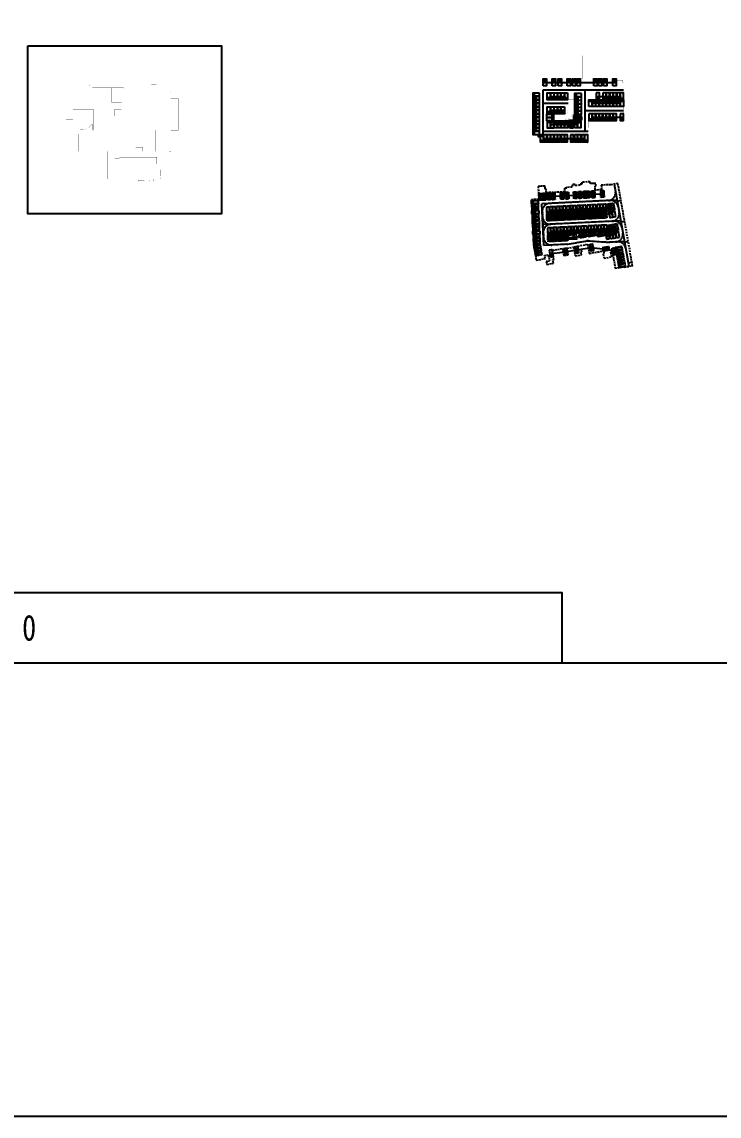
# Model space of a CAD drawing. Header units: millimetres. Extents: x -691095 to 2797013, y -349436 to 2050109.
# Drawn here: x 569552 to 1108463, y 0 to 845392 of the extents above; entities that cross this region are included whole.
import ezdxf
from ezdxf.enums import TextEntityAlignment as Align

# ---------------------------------------------------------------- set-up
doc = ezdxf.new("R2010")
doc.units = ezdxf.units.MM
doc.header["$LTSCALE"] = 1000
for name, pattern in [('DASH', [0.35, 0.25, -0.1]), ('FS5E533M_A09-停车位模块A$0$__附着_A09-行车流线_SEN23M28_设计区$0$DASH', [0.35, 0.25, -0.1]), ('FS5E533M_A09-停车位模块A$0$DASH', [0.35, 0.25, -0.1])]:
    doc.linetypes.add(name, pattern=pattern)
for name, color, linetype in [('AE-ELEV-4', 251, 'Continuous'), ('AE-EQPM-CARS', 250, 'Continuous'), ('E-LITE-LITE', 3, 'Continuous'), ('E-LITE-WIRE', 4, 'Continuous'), ('E-POWR-EQPM', 3, 'Continuous'), ('E-UNIV-EL', 140, 'Continuous'), ('FS5E533M_A09-停车位模块A$0$AD-SIGN', 8, 'Continuous'), ('FS5E533M_A09-停车位模块A$0$STD-PARK', 8, 'FS5E533M_A09-停车位模块A$0$__附着_A09-行车流线_SEN23M28_设计区$0$DASH'), ('房间轮廓线', 3, 'Continuous'), ('结构识别', 6, 'Continuous'), ('防火分区', 2, 'Continuous')]:
    doc.layers.add(name, color=color, linetype=linetype)
for name, color, linetype, plot in [('C-XREF-SLCT', 7, 'Continuous', False), ('E-LANE-CENTER', 6, 'Continuous', False), ('E-LITE-CENTER-JOIN', 1, 'Continuous', False), ('FS5E533M_A09-停车位模块A$0$C-XREF-SLCT', 8, 'Continuous', False)]:
    doc.layers.add(name, color=color, linetype=linetype, plot=plot)
doc.layers.add('FS5E533M_A09-停车位模块A$0$AE-EQPM-CARS', color=8, linetype='Continuous', lineweight=9)
doc.styles.add('Acs', font='Stfangso_1.ttf', dxfattribs={"width": 0.7})
doc.styles.add('FS5E533M_A09-停车位模块A$0$Acs', font='', dxfattribs={"width": 0.7})
doc.styles.add('TH-STYLE3', font='tssdeng.shx', dxfattribs={"width": 0.65, "bigfont": 'tssdchn.shx'})
doc.styles.get('FS5E533M_A09-停车位模块A$0$Acs').set_extended_font_data('SimSun')

# ---------------------------------------------------------------- blocks, each defined once
blk = doc.blocks.new('AcsAcadShareArea')
blk.add_lwpolyline([(0, 0), (118900, 0), (118900, 85000), (0, 85000)], close=True)
at = {"style": 'Acs', "width": 0.8}
blk.add_attdef('唯一编号', (7537, 861), '', height=1000, dxfattribs=at)
blk = doc.blocks.new('car0')
at = {"linetype": 'ByBlock', "elevation": 0}
for points in [[(262323, 561110), (267623, 561110), (267623, 563610), (262323, 563610)], [(266598, 561410), (266448, 561410), (266448, 563310), (266598, 563310)]]:
    blk.add_lwpolyline(points, close=True, dxfattribs=at)
blk = doc.blocks.new('B3-B1$0$A$C2E4A0B49')
at = {"layer": 'AE-ELEV-4', "ltscale": 0.5}
h = blk.add_hatch(color=256, dxfattribs=at)
edge = h.paths.add_edge_path()
edge.add_line((501119366, 304287857), (501118885, 304287846))
edge.add_line((501118885, 304287846), (501118874, 304287984))
edge.add_line((501118874, 304287984), (501119272, 304287984))
edge.add_line((501119272, 304287984), (501119272, 304288110))
edge.add_line((501119272, 304288110), (501118864, 304288110))
edge.add_line((501118864, 304288110), (501118834, 304288490))
edge.add_ellipse((501118827, 304288670), major_axis=(89, 158), ratio=1, start_angle=211.528249, end_angle=526.756748)
edge.add_line((501118705, 304288537), (501118771, 304287697))
edge.add_line((501118771, 304287697), (501119300, 304287697))
edge.add_line((501119300, 304287697), (501119532, 304287168))
edge.add_line((501119532, 304287168), (501119820, 304287265))
edge.add_line((501119820, 304287265), (501119769, 304287395))
edge.add_line((501119769, 304287395), (501119594, 304287339))
edge.add_line((501119594, 304287339), (501119366, 304287857))
edge = h.paths.add_edge_path()
edge.add_line((501118669, 304287902), (501118669, 304288036))
edge.add_ellipse((501118855, 304287502), major_axis=(-187, 534), ratio=1, start_angle=-0.213749, end_angle=229.589934)
edge.add_line((501119383, 304287299), (501119292, 304287444))
edge.add_ellipse((501118855, 304287502), major_axis=(-205, 390), ratio=1, start_angle=-2.82316, end_angle=234.677129, ccw=False)
for p, q in [((501118669, 304287902), (501118669, 304288036)), ((501118705, 304288537), (501118771, 304287697)), ((501118771, 304287697), (501119300, 304287697)), ((501118864, 304288110), (501118834, 304288490)), ((501119272, 304288110), (501118864, 304288110)), ((501118885, 304287846), (501118874, 304287984)), ((501118874, 304287984), (501119272, 304287984)), ((501119366, 304287857), (501118885, 304287846)), ((501119272, 304287984), (501119272, 304288110)), ((501119383, 304287299), (501119292, 304287444)), ((501119300, 304287697), (501119532, 304287168)), ((501119594, 304287339), (501119366, 304287857)), ((501119532, 304287168), (501119820, 304287265)), ((501119769, 304287395), (501119594, 304287339)), ((501119820, 304287265), (501119769, 304287395))]:
    blk.add_line(p, q, dxfattribs=at)
for centre, major_axis, start_param, end_param in [((501118855, 304287502), (-187, 534), -0.0037306, 4.0071003), ((501118855, 304287502), (-205, 390), -0.0492736, 4.0958884), ((501118827, 304288670), (89, 158), 3.6918644, 9.1936396)]:
    blk.add_ellipse(centre, major_axis=major_axis, ratio=1, start_param=start_param, end_param=end_param, dxfattribs=at)
blk = doc.blocks.new('wzacw')
at = {"layer": 'AE-ELEV-4'}
for p, q in [((593274, 915272), (593919, 916019)), ((593274, 915489), (593731, 916019)), ((593274, 915923), (593357, 916019)), ((593410, 914996), (594293, 916019)), ((593597, 914996), (594481, 916019)), ((593972, 914996), (594856, 916019)), ((594160, 914996), (595043, 916019)), ((594534, 914996), (595418, 916019)), ((594722, 914996), (595605, 916019)), ((595097, 914996), (595980, 916019)), ((595284, 914996), (596167, 916019)), ((595659, 914996), (596542, 916019)), ((596874, 914907), (595674, 914907)), ((595762, 914758), (596786, 913874)), ((595762, 914570), (596786, 913687)), ((595762, 914195), (596786, 913312)), ((595762, 914008), (596786, 913125)), ((595762, 913633), (596786, 912750)), ((595762, 913446), (596786, 912563)), ((595762, 913071), (596786, 912188)), ((595846, 914996), (596729, 916019)), ((596146, 914819), (596786, 914249)), ((596333, 914819), (596786, 914436)), ((596874, 910107), (596874, 914907)), ((595674, 910107), (596874, 910107)), ((595762, 912884), (596786, 912000)), ((595762, 912509), (596786, 911626)), ((595762, 912322), (596786, 911438)), ((595762, 911947), (596786, 911063)), ((595762, 911759), (596786, 910876)), ((595762, 911385), (596786, 910501)), ((595762, 911197), (596786, 910314)), ((595762, 910635), (596271, 910196)), ((595762, 910260), (595835, 910196)), ((595835, 910196), (596271, 910196))]:
    blk.add_line(p, q, dxfattribs=at)
blk.add_lwpolyline([(596874, 916107), (593274, 916107), (593274, 914907), (596874, 914907)], close=True, dxfattribs=at)
for points in [[(593274, 914996), (593410, 914996)], [(593731, 916019), (593357, 916019)], [(593597, 914996), (593972, 914996)], [(594293, 916019), (593919, 916019)], [(594160, 914996), (594534, 914996)], [(594856, 916019), (594481, 916019)], [(594722, 914996), (595097, 914996)], [(595418, 916019), (595043, 916019)], [(595284, 914996), (595659, 914996)], [(595980, 916019), (595605, 916019)], [(596146, 914819), (595762, 914819), (595762, 914758)], [(595762, 914570), (595762, 914195)], [(595762, 914008), (595762, 913633)], [(595762, 913446), (595762, 913071)], [(595846, 914996), (596221, 914996)], [(596542, 916019), (596167, 916019)], [(596221, 914996), (596786, 915630), (596786, 916019), (596729, 916019)], [(596786, 914436), (596786, 914819), (596333, 914819)], [(596408, 914996), (596786, 914996), (596786, 915443), (596408, 914996)], [(596786, 913874), (596786, 914249)], [(596786, 913312), (596786, 913687)], [(596786, 912750), (596786, 913125)], [(595762, 912884), (595762, 912509)], [(595762, 912322), (595762, 911947)], [(595762, 911759), (595762, 911385)], [(595762, 911197), (595762, 910823)], [(595762, 910823), (596489, 910196), (596786, 910196), (596786, 910314)], [(595762, 910635), (595762, 910260)], [(596786, 912188), (596786, 912563)], [(596786, 911626), (596786, 912000)], [(596786, 911063), (596786, 911438)], [(596786, 910501), (596786, 910876)]]:
    blk.add_lwpolyline(points, dxfattribs=at)
at = {"layer": 'AE-EQPM-CARS', "linetype": 'ByBlock'}
for points in [[(593274, 910107), (593274, 914907), (595674, 914907), (595674, 910107)], [(593524, 914182), (593524, 914032), (595424, 914032), (595424, 914182)]]:
    blk.add_lwpolyline(points, close=True, dxfattribs=at)
at = {"layer": 'AE-ELEV-4', "extrusion": (2.6476e-23, 1e-16, -1), "zscale": -1, "rotation": 359.9999030966911}
blk.add_blockref('B3-B1$0$A$C2E4A0B49', (-501713945, -303374510), dxfattribs=at)
blk = doc.blocks.new('E-BL001-1')
for p, q in [((-6, -0.5), (-6, 0.5)), ((-6, 0), (6, 0)), ((6, -0.5), (6, 0.5))]:
    blk.add_line(p, q)
blk = doc.blocks.new('FS5E533M_A09-停车位模块A$0$AcsAcadShareArea')
for points in [[(0, 0), (118900, 0), (118900, 85000), (0, 85000)], [(6893, 0), (28409, 0), (28409, 2708), (6893, 2708)]]:
    blk.add_lwpolyline(points, close=True)
at = {"style": 'FS5E533M_A09-停车位模块A$0$Acs', "width": 0.8}
blk.add_attdef('唯一编号', (7537, 861), '', height=1000, dxfattribs=at)
blk = doc.blocks.new('FS5E533M_A09-停车位模块A$0$A$C6356253C')
at = {"layer": 'FS5E533M_A09-停车位模块A$0$STD-PARK', "linetype": 'FS5E533M_A09-停车位模块A$0$__附着_A09-行车流线_SEN23M28_设计区$0$DASH', "ltscale": 2}
for p, q in [((1200, 5300), (-1200, 5300)), ((-1200, 5300), (-1200, 0)), ((-1200, 0), (1200, 0)), ((1200, 0), (1200, 5300))]:
    blk.add_line(p, q, dxfattribs=at)
at = {"layer": 'FS5E533M_A09-停车位模块A$0$STD-PARK', "color": 8, "linetype": 'ByBlock', "ltscale": 2}
for p, q in [((-925, 1300), (-925, 1392)), ((-925, 1392), (925, 1392)), ((925, 1300), (-925, 1300)), ((-900, 500), (-900, 5300)), ((900, 500), (-900, 500)), ((900, 5300), (900, 500)), ((925, 1392), (925, 1300))]:
    blk.add_line(p, q, dxfattribs=at)
blk = doc.blocks.new('FS5E533M_A09-停车位模块A$0$无障碍车位')
at = {"layer": 'FS5E533M_A09-停车位模块A$0$AE-EQPM-CARS'}
for p, q in [((500, 4750), (1100, 4750)), ((500, 4750), (500, 4650)), ((500, 4650), (1100, 4650)), ((1100, 4750), (1100, 4650)), ((1400, 4750), (2000, 4750)), ((1400, 4650), (1400, 4750)), ((1400, 4650), (2000, 4650)), ((2000, 4650), (2000, 4750)), ((3500, 5200), (2700, 4400)), ((3100, 5200), (2700, 4800)), ((3500, 4800), (2700, 4000)), ((3500, 4400), (2700, 3600)), ((3500, 4000), (2700, 3200)), ((3500, 3600), (2700, 2800)), ((3500, 3200), (2700, 2400)), ((3500, 2800), (2700, 2000)), ((3500, 2400), (2700, 1600)), ((3500, 2000), (2700, 1200)), ((3500, 1600), (2700, 800)), ((3500, 1200), (2700, 400)), ((3500, 800), (2900, 200))]:
    blk.add_line(p, q, dxfattribs=at)
for points in [[(0, 6000), (2500, 6000), (2500, 0), (0, 0)], [(800, 4390), (1700, 4390), (1700, 3490), (800, 3490)], [(850, 4340), (1650, 4340), (1650, 3540), (850, 3540)], [(2500, 6000), (3700, 6000), (3700, 0), (2500, 0)]]:
    blk.add_lwpolyline(points, close=True, dxfattribs=at)
at = {"layer": 'FS5E533M_A09-停车位模块A$0$AE-EQPM-CARS', "color": 251, "linetype": 'FS5E533M_A09-停车位模块A$0$DASH'}
blk.add_lwpolyline([(100, 5900), (2400, 5900), (2400, 100), (100, 100)], close=True, dxfattribs=at)
at = {"layer": 'FS5E533M_A09-停车位模块A$0$AE-EQPM-CARS', "const_width": 19.2}
blk.add_lwpolyline([(1163, 3996, 1.2849847), (1371, 3791, 1.467757)], format="xyb", dxfattribs=at)
for points in [[(1174, 4156), (1204, 3923), (1371, 3923), (1415, 3763), (1477, 3777)], [(1192, 4001), (1337, 4001)]]:
    blk.add_lwpolyline(points, dxfattribs=at)
at = {"layer": 'FS5E533M_A09-停车位模块A$0$AE-EQPM-CARS', "const_width": 38.4}
blk.add_lwpolyline([(1184, 4151, 1), (1221, 4151, 1)], format="xyb", close=True, dxfattribs=at)
at = {"layer": 'FS5E533M_A09-停车位模块A$0$AE-EQPM-CARS'}
for points in [[(2500, 6000), (3700, 6000), (3700, 0), (2500, 0)], [(2700, 4800), (2700, 5200), (3100, 5200)], [(2700, 4000), (2700, 4400)], [(2700, 3200), (2700, 3600)], [(2700, 2400), (2700, 2800)], [(2700, 1600), (2700, 2000)], [(2700, 800), (2700, 1200)], [(2900, 200), (2700, 200), (2700, 400)], [(3500, 5200), (3500, 4800)], [(3500, 4400), (3500, 4000)], [(3500, 3600), (3500, 3200)], [(3500, 2800), (3500, 2400)], [(3500, 2000), (3500, 1600)], [(3500, 1200), (3500, 800)]]:
    blk.add_lwpolyline(points, dxfattribs=at)
blk = doc.blocks.new('车位块1')
at = {"layer": 'FS5E533M_A09-停车位模块A$0$AE-EQPM-CARS', "linetype": 'ByBlock', "ltscale": 4, "xscale": -1}
for p, rotation in [((1181980, 916636, 0), 182.7933390382338), ((1184378, 916753, 0), 182.7933390382338), ((1187973, 916924, 0), 182.7933390382338), ((1191520, 917098, 0), 182.7933390382338), ((1198261, 917430, 0), 182.7933390382338), ((1202156, 917618, 0), 182.7933390382338), ((1208449, 917927, 0), 182.7933390382338), ((1212244, 918112, 0), 182.7933390382338), ((1215866, 918289, 0), 182.7933390382338), ((1218263, 918406, 0), 182.7933390382338), ((1222331, 918605, 0), 182.7933390382338), ((1229424, 918947, 0), 182.7933390382338), ((1174706, 909773, 0), 272.7933390382272), ((1235457, 903403, 0), 10.17879941308782), ((1237819, 903828, 0), 10.17879941308782), ((1175086, 901982, 0), 272.7933390382272), ((1187708, 900792, 0), 182.7933390382338), ((1190105, 900909, 0), 182.7933390382338), ((1192502, 901026, 0), 182.7933390382338), ((1195499, 901172, 0), 182.7933390382338), ((1197896, 901289, 0), 182.7933390382338), ((1200293, 901406, 0), 182.7933390382338), ((1203290, 901553, 0), 182.7933390382338), ((1205687, 901670, 0), 182.7933390382338), ((1208084, 901786, 0), 182.7933390382338), ((1211080, 901933, 0), 182.7933390382338), ((1213477, 902050, 0), 182.7933390382338), ((1215875, 902167, 0), 182.7933390382338), ((1218871, 902313, 0), 182.7933390382338), ((1221268, 902430, 0), 182.7933390382338), ((1223665, 902547, 0), 182.7933390382338), ((1226662, 902693, 0), 182.7933390382338), ((1229059, 902810, 0), 182.7933390382338), ((1231456, 902927, 0), 182.7933390382338), ((1175466, 894192, 0), 272.7933390382272), ((1175847, 886401, 0), 272.7933390382272), ((1235956, 887039, 0), 10.17879941308782), ((1238319, 887463, 0), 10.17879941308782), ((1240681, 887887, 0), 10.17879941308782), ((1188493, 884711, 0), 182.7933390418602), ((1190890, 884828, 0), 182.7933390418602), ((1193287, 884945, 0), 182.7933390418602), ((1196283, 885092, 0), 182.7933390418602), ((1198681, 885209, 0), 182.7933390418602), ((1201078, 885326, 0), 182.7933390418602), ((1211783, 883324, 0), 280.1789234144655), ((1218576, 884239, 0), 280.1789234144655), ((1225812, 884304, 0), 280.1789234144655), ((1201619, 869001, 0), 10.1787994063867), ((1210078, 870465, 0), 10.1787994063867), ((1221656, 872191, 0), 10.1787994063867), ((1239240, 869314, 0), 10.1787994063867)]:
    blk.add_blockref('FS5E533M_A09-停车位模块A$0$A$C6356253C', p, dxfattribs=dict(at, rotation=rotation))
at = {"layer": 'FS5E533M_A09-停车位模块A$0$AE-EQPM-CARS', "linetype": 'ByBlock', "ltscale": 4}
for name, p, rotation in [('FS5E533M_A09-停车位模块A$0$A$C6356253C', (1174823, 907376, 0), 272.7933390029629), ('FS5E533M_A09-停车位模块A$0$A$C6356253C', (1174940, 904979, 0), 272.7933390029629), ('FS5E533M_A09-停车位模块A$0$A$C6356253C', (1187708, 900792, 0), 2.793339002965203), ('FS5E533M_A09-停车位模块A$0$A$C6356253C', (1190105, 900909, 0), 2.793339002965203), ('FS5E533M_A09-停车位模块A$0$A$C6356253C', (1192502, 901026, 0), 2.793339002965203), ('FS5E533M_A09-停车位模块A$0$A$C6356253C', (1195499, 901172, 0), 2.793339002965203), ('FS5E533M_A09-停车位模块A$0$A$C6356253C', (1197896, 901289, 0), 2.793339002965203), ('FS5E533M_A09-停车位模块A$0$A$C6356253C', (1200293, 901406, 0), 2.793339002965203), ('FS5E533M_A09-停车位模块A$0$A$C6356253C', (1203290, 901553, 0), 2.793339002965203), ('FS5E533M_A09-停车位模块A$0$A$C6356253C', (1205687, 901670, 0), 2.793339002965203), ('FS5E533M_A09-停车位模块A$0$A$C6356253C', (1208084, 901786, 0), 2.793339002965203), ('FS5E533M_A09-停车位模块A$0$A$C6356253C', (1211080, 901933, 0), 2.793339002965203), ('FS5E533M_A09-停车位模块A$0$A$C6356253C', (1213477, 902050, 0), 2.793339002965203), ('FS5E533M_A09-停车位模块A$0$A$C6356253C', (1215875, 902167, 0), 2.793339002965203), ('FS5E533M_A09-停车位模块A$0$A$C6356253C', (1218871, 902313, 0), 2.793339002965203), ('FS5E533M_A09-停车位模块A$0$A$C6356253C', (1221268, 902430, 0), 2.793339002965203), ('FS5E533M_A09-停车位模块A$0$A$C6356253C', (1223665, 902547, 0), 2.793339002965203), ('FS5E533M_A09-停车位模块A$0$A$C6356253C', (1226662, 902693, 0), 2.793339002965203), ('FS5E533M_A09-停车位模块A$0$A$C6356253C', (1229059, 902810, 0), 2.793339002965203), ('FS5E533M_A09-停车位模块A$0$A$C6356253C', (1231456, 902927, 0), 2.793339002965203), ('FS5E533M_A09-停车位模块A$0$A$C6356253C', (1175203, 899585, 0), 272.7933390029629), ('FS5E533M_A09-停车位模块A$0$A$C6356253C', (1175320, 897188, 0), 272.7933390029629), ('FS5E533M_A09-停车位模块A$0$A$C6356253C', (1235457, 903403, 0), 190.1787993778146), ('FS5E533M_A09-停车位模块A$0$A$C6356253C', (1237819, 903828, 0), 190.1787993778146), ('FS5E533M_A09-停车位模块A$0$A$C6356253C', (1175583, 891794, 0), 272.7933390029629), ('FS5E533M_A09-停车位模块A$0$A$C6356253C', (1175700, 889397, 0), 272.7933390029629), ('FS5E533M_A09-停车位模块A$0$A$C6356253C', (1188493, 884711, 0), 2.793339002965203), ('FS5E533M_A09-停车位模块A$0$A$C6356253C', (1190890, 884828, 0), 2.793339002965203), ('FS5E533M_A09-停车位模块A$0$A$C6356253C', (1193287, 884945, 0), 2.793339002965203), ('FS5E533M_A09-停车位模块A$0$A$C6356253C', (1196283, 885092, 0), 2.793339002965203), ('FS5E533M_A09-停车位模块A$0$A$C6356253C', (1198681, 885209, 0), 2.793339002965203), ('FS5E533M_A09-停车位模块A$0$A$C6356253C', (1201078, 885326, 0), 2.793339002965203), ('FS5E533M_A09-停车位模块A$0$A$C6356253C', (1204074, 885472, 0), 2.793339002965203), ('FS5E533M_A09-停车位模块A$0$A$C6356253C', (1206471, 885589, 0), 2.793339002965203), ('FS5E533M_A09-停车位模块A$0$A$C6356253C', (1208868, 885706, 0), 2.793339002965203), ('FS5E533M_A09-停车位模块A$0$A$C6356253C', (1211865, 885852, 0), 2.793339002965203), ('FS5E533M_A09-停车位模块A$0$A$C6356253C', (1214262, 885969, 0), 2.793339002965203), ('FS5E533M_A09-停车位模块A$0$A$C6356253C', (1216659, 886086, 0), 2.793339002965203), ('FS5E533M_A09-停车位模块A$0$A$C6356253C', (1219656, 886232, 0), 2.793339002965203), ('FS5E533M_A09-停车位模块A$0$A$C6356253C', (1222053, 886349, 0), 2.793339002965203), ('FS5E533M_A09-停车位模块A$0$A$C6356253C', (1224450, 886466, 0), 2.793339002965203), ('FS5E533M_A09-停车位模块A$0$A$C6356253C', (1227446, 886612, 0), 2.793339002965203), ('FS5E533M_A09-停车位模块A$0$A$C6356253C', (1229844, 886729, 0), 2.793339002965203), ('FS5E533M_A09-停车位模块A$0$A$C6356253C', (1232241, 886846, 0), 2.793339002965203), ('FS5E533M_A09-停车位模块A$0$A$C6356253C', (1238319, 887463, 0), 190.1787993778146), ('FS5E533M_A09-停车位模块A$0$A$C6356253C', (1240681, 887887, 0), 190.1787993778146), ('FS5E533M_A09-停车位模块A$0$A$C6356253C', (1175964, 884004, 0), 272.7933390029629), ('FS5E533M_A09-停车位模块A$0$A$C6356253C', (1176110, 881007, 0), 272.7933390029629), ('FS5E533M_A09-停车位模块A$0$A$C6356253C', (1176227, 878610, 0), 272.7933390029629), ('FS5E533M_A09-停车位模块A$0$无障碍车位', (1203556, 884513, 0), 272.793699577422), ('FS5E533M_A09-停车位模块A$0$A$C6356253C', (1233023, 886758, 0), 190.1787993778146), ('FS5E533M_A09-停车位模块A$0$A$C6356253C', (1235956, 887039, 0), 190.1787993778146), ('FS5E533M_A09-停车位模块A$0$A$C6356253C', (1176657, 874965, 0), 280.1787993695153), ('FS5E533M_A09-停车位模块A$0$A$C6356253C', (1177082, 872602, 0), 280.1787993695153), ('FS5E533M_A09-停车位模块A$0$A$C6356253C', (1177608, 869670, 0), 280.1787993695153), ('FS5E533M_A09-停车位模块A$0$A$C6356253C', (1190563, 867681, 0), 10.17892337603727), ('FS5E533M_A09-停车位模块A$0$A$C6356253C', (1229681, 873330, 0), 280.1787993680773), ('FS5E533M_A09-停车位模块A$0$A$C6356253C', (1239697, 873562, 0), 280.1787993680773), ('FS5E533M_A09-停车位模块A$0$A$C6356253C', (1240121, 871200, 0), 280.1787993680773), ('FS5E533M_A09-停车位模块A$0$A$C6356253C', (1240665, 868249, 0), 280.1787993680773), ('FS5E533M_A09-停车位模块A$0$A$C6356253C', (1241089, 865887, 0), 280.1787993680773), ('FS5E533M_A09-停车位模块A$0$A$C6356253C', (1241619, 862934, 0), 280.1787993680773), ('FS5E533M_A09-停车位模块A$0$A$C6356253C', (1242030, 860570, 0), 280.1787993680773)]:
    blk.add_blockref(name, p, dxfattribs=dict(at, rotation=rotation))
blk = doc.blocks.new('E-BDB001')
blk.add_lwpolyline([(-2.5, -1.5), (-2.5, 1.5), (2.5, 1.5), (2.5, -1.5)], close=True)
at = {"layer": 'E-UNIV-EL', "style": 'TH-STYLE3', "width": 0.7}
blk.add_attdef('BOX', text='', height=2, dxfattribs=at).set_placement((0, 0), align=Align.MIDDLE)

msp = doc.modelspace()

# ---------------------------------------------------------------- linework, layer by layer
at = {"layer": 'E-LANE-CENTER'}
for p, q in [((1027299.50958, 720037.98421), (1038701.01207, 656536.2883)), ((1029519.62464, 707672.85287), (971507.61634, 704842.35266)), ((973077.02176, 672676.88933), (971507.61651, 704842.35269)), ((1029662.67132, 706876.14173), (1032595.20784, 707402.66818)), ((1032389.29161, 691689.98401), (972292.40983, 688757.75943)), ((1032507.87227, 691029.53858), (1035415.76097, 691551.6396)), ((991125.98714, 673557.52767), (1006638.53545, 676343.11419)), ((1006638.53545, 676343.11419), (1023658.42106, 675144.83802)), ((991125.98714, 673557.52767), (973077.02164, 672676.8893)), ((1035258.29434, 675710.8147), (1023658.42106, 675144.83802)), ((1035353.07322, 675182.93542), (1038236.3141, 675700.61102)), ((1038198.27416, 659336.33227), (1041056.86723, 659849.58244))]:
    msp.add_line(p, q, dxfattribs=at)
for points in [[(972430.21378, 792967.7306), (1034459.66009, 792967.7306)], [(972430.21378, 760767.7306), (972430.21378, 792967.7306)], [(1004680.21378, 792967.7306), (1004680.21378, 760767.7306)], [(972430.21378, 782467.7306), (991680.21378, 782467.7306)], [(1004680.21378, 776867.7306), (1034540.70035, 776867.7306)], [(1007205.62361, 760767.7306), (972430.21378, 760767.7306)]]:
    msp.add_lwpolyline(points, dxfattribs=at)
at = {"layer": 'E-LITE-CENTER-JOIN'}
msp.add_lwpolyline([(969430.21378, 756995.23675), (972430.21378, 756995.23675), (972430.21378, 760767.7306)], dxfattribs=at)
at = {"layer": 'E-LITE-WIRE'}
for p, q in [((974380.21378, 798667.7306, 0.00407), (980130.21378, 798667.7306, 0.00407)), ((981330.21378, 798667.7306, 0.00407), (984830.21378, 798667.7306, 0.00407)), ((986030.21378, 798667.7306, 0.00407), (991780.21378, 798667.7306, 0.00407)), ((992980.21378, 798667.7306, 0.00407), (995730.21378, 798667.7306, 0.00407)), ((996930.21378, 798667.7306, 0.00407), (999180.21378, 798667.7306, 0.00407)), ((1000380.21378, 798667.7306, 0.00407), (1012330.21355, 798667.7306)), ((1013530.21355, 798667.7306), (1015930.21378, 798667.7306, 0.00407)), ((1017130.21378, 798667.7306, 0.00407), (1019830.21378, 798667.7306, 0.00407)), ((1021030.21378, 798667.7306, 0.00407), (1026930.21378, 798667.7306, 0.00407)), ((967030.21378, 787317.7306, 0.00407), (967030.21378, 783117.7306, 0.00407)), ((978680.21378, 787867.7306, 0.00407), (982880.21378, 787867.7306, 0.00407)), ((984080.21378, 787867.7306, 0.00407), (988280.21378, 787867.7306, 0.00407)), ((999330.21378, 786917.7306, 0.00407), (999330.21378, 782717.7306, 0.00407)), ((1015330.21378, 787867.7306, 0.00407), (1020580.21378, 787867.7306, 0.00407)), ((1021780.21378, 787867.7306, 0.00407), (1025980.21378, 787867.7306, 0.00407)), ((1027180.21378, 787867.7306, 0.00407), (1031380.21378, 787867.7306, 0.00407)), ((967030.21378, 781917.7306, 0.00407), (967030.21378, 777667.7306, 0.00407)), ((999330.21378, 781517.7306, 0.00407), (999330.21378, 777317.7306, 0.00407)), ((1010980.21378, 782567.7306, 0.00407), (1015180.21378, 782567.7306, 0.00407)), ((1016380.21378, 782567.7306, 0.00407), (1020580.21378, 782567.7306, 0.00407)), ((1021780.21378, 782567.7306, 0.00407), (1025980.21378, 782567.7306, 0.00407)), ((1027180.21378, 782567.7306, 0.00407), (1031380.21378, 782567.7306, 0.00407)), ((967030.21378, 776467.7306, 0.00407), (967030.21378, 772267.7306, 0.00407)), ((967030.21378, 771067.7306, 0.00407), (967030.21378, 766867.7306, 0.00407)), ((978680.21378, 777067.7306, 0.00407), (982880.21378, 777067.7306, 0.00407)), ((984080.21378, 777067.7306, 0.00407), (987030.21378, 777067.7306, 0.00407)), ((999330.21378, 776117.7306, 0.00407), (999330.21378, 771817.7306)), ((1010980.21378, 771767.7306, 0.00407), (1015180.21378, 771767.7306, 0.00407)), ((1016380.21378, 771767.7306, 0.00407), (1020580.21378, 771767.7306, 0.00407)), ((1021780.21378, 771767.7306, 0.00407), (1025980.21378, 771767.7306, 0.00407)), ((1027180.21378, 771767.7306, 0.00407), (1032630.21378, 771767.7306, 0.00407)), ((967030.21378, 765667.7306, 0.00407), (967030.21378, 761467.7306, 0.00407)), ((978680.21378, 766167.7306, 0.00407), (982880.21378, 766167.7306, 0.00407)), ((984080.21378, 766167.7306, 0.00407), (988280.21378, 766167.7306, 0.00407)), ((989480.21378, 766167.7306, 0.00407), (993580.21378, 766167.7306)), ((994780.21378, 766167.7306, 0.00407), (998480.21378, 766167.7306, 0.00407)), ((973280.21378, 755367.7306), (977480.21378, 755367.7306, 0.00407)), ((978680.21378, 755367.7306, 0.00407), (982880.21378, 755367.7306, 0.00407)), ((984080.21378, 755367.7306, 0.00407), (988280.21378, 755367.7306, 0.00407)), ((989480.21378, 755367.7306, 0.00407), (994130.21378, 755367.7306, 0.00407)), ((995330.21378, 755367.7306, 0.00407), (998480.21378, 755367.7306, 0.00407)), ((999680.21378, 755367.7306, 0.00407), (1003880.21378, 755367.7306, 0.00407)), ((971993.38183, 710276.20976, 0.00015), (976787.67856, 710510.13129)), ((976787.67856, 710510.13129), (980333.88058, 710683.15626)), ((980333.88058, 710683.15626), (987075.54353, 711009.97023)), ((987075.54353, 711009.97023), (990970.87999, 711200.03003)), ((990970.87999, 711200.03003), (997263.32066, 711509.1711)), ((997263.32066, 711509.1711), (1001058.90884, 711692.24137)), ((1001058.90884, 711692.24137), (1005878.74927, 711929.5115)), ((1005878.74927, 711929.5115), (1011145.01238, 712186.48455)), ((1011145.01238, 712186.48455), (1018238.3685, 712532.58093)), ((966535.14725, 695943.17973), (966155.02476, 703733.91182)), ((1009824.30918, 701305.21223), (1017615.04128, 701685.33472)), ((1017615.04128, 701685.33472), (1024854.5601, 702452.64916, -0.00104)), ((966915.51947, 688152.45979), (966535.14725, 695943.17973)), ((978661.38071, 699784.72229), (986452.11282, 700164.84478)), ((978919.66902, 694491.01976), (986710.40114, 694871.14225)), ((986452.11282, 700164.84478), (994242.84495, 700544.96726)), ((986710.40114, 694871.14225), (994501.13324, 695251.26474)), ((994242.84495, 700544.96726), (1002033.57707, 700925.08975)), ((994501.13324, 695251.26474), (1002291.86536, 695631.38723)), ((1002033.57707, 700925.08975), (1009824.30918, 701305.21223)), ((1002291.86536, 695631.38723), (1010082.59748, 696011.50972)), ((1010082.59748, 696011.50972), (1017873.32959, 696391.63221)), ((1017873.32959, 696391.63221), (1025791.17906, 697236.06549)), ((967236.91184, 681560.2896), (966915.51947, 688152.45979)), ((995027.44456, 684464.34682), (1002818.17668, 684844.46931)), ((1002818.17668, 684844.46931), (1010608.90879, 685224.59179)), ((1010608.90879, 685224.59179), (1018399.65309, 685604.46458)), ((1018399.65309, 685604.46458), (1026535.56031, 686299.78562)), ((967500.32332, 676166.71804, -0.00024), (967236.91184, 681560.2896)), ((979445.9925, 683703.85216), (987236.71244, 684084.22434)), ((979704.28088, 678410.14955), (987495.00082, 678790.52174)), ((987236.71244, 684084.22434), (995027.44456, 684464.34682)), ((987495.00082, 678790.52174), (994728.25737, 679010.60453)), ((995926.83117, 679069.09246), (1002512.76618, 679767.50918)), ((1003693.879, 679979.5764), (1009252.88329, 680977.68817)), ((1010433.9961, 681189.75539), (1016515.12219, 680895.44764)), ((1017696.23501, 681107.51486), (1022197.69223, 680259.47204)), ((1022197.69223, 680259.47204), (1027450.73498, 681202.63709)), ((968163.01322, 670480.57677, -0.00022), (967500.32332, 676166.71804, -0.00024)), ((968901.28295, 666367.30628), (968163.01322, 670480.57677, -0.00022)), ((989836.12461, 667838.4003), (998295.31373, 669302.32372)), ((998295.31373, 669302.32372), (1009872.82153, 671028.57479)), ((1009872.82153, 671028.57479), (1020383.58231, 669921.13456)), ((1021564.69559, 670133.19922), (1027457.23077, 668151.56088)), ((1031202.4557, 669078.00022, 0.00104), (1032170.68261, 663765.49261, 0.00104)), ((978780.20917, 666518.01359), (989836.12461, 667838.4003)), ((1032170.68261, 663765.49261, 0.00104), (1033124.95266, 658450.59953, 0))]:
    msp.add_line(p, q, dxfattribs=at)
at = {"layer": 'FS5E533M_A09-停车位模块A$0$AD-SIGN', "linetype": 'FS5E533M_A09-停车位模块A$0$DASH', "ltscale": 5}
for p, q in [((1024253.41159, 707415.90577, 0), (977500.4872, 705134.75457, 0)), ((971800.01826, 698849.4818, 0), (972784.61969, 678669.76015, 0)), ((1027123.07855, 691433.03692, 0), (978285.28066, 689050.16135, 0)), ((990739.14074, 673538.65281, 0), (979069.89246, 672969.29121, 0)), ((991507.19638, 673625.98137, 0), (1005902.57736, 676210.95828, 0)), ((1007384.41871, 676290.60067, 0), (1023301.75722, 675169.94875, 0)), ((1029992.08128, 675453.8676, 0), (1024015.54294, 675162.26258, 0))]:
    msp.add_line(p, q, dxfattribs=at)
for centre, start, end in [((1022407.42638, 713332.97477, 0.21061), 272.7933390129, 10.1787993861), ((977792.88912, 699141.88371, 0.36243), 92.7933390129, 182.7933390229), ((1024545.8135, 701423.03491, 0), 10.1787993861, 92.7933390129), ((977992.87875, 695043.0322, 0), 182.7933390229, 272.7933390129), ((1025277.09334, 697350.10592, 0), 272.7933390129, 10.1787993861), ((978577.68257, 683057.29049, 0), 92.7933390129, 182.7933390229), ((1027415.48047, 685440.16606, 0), 10.1787993861, 92.7933390129), ((978777.49055, 678962.16207, 0), 182.7933390229, 272.7933390129), ((1028146.09607, 681370.93661, 0), 272.7933390129, 10.1787993861), ((990446.73883, 679531.52367, 0.11706), 272.7933390129, 280.1801015714), ((1006963.03491, 670305.41599, -0.00101), 85.9727658009, 100.1801015714), ((1023723.14102, 681155.13344, 0), 265.9727658009, 272.7933390129), ((1030284.48319, 669460.99675, 0), 10.1787993861, 92.7933390129)]:
    msp.add_arc(centre, 6000, start, end, dxfattribs=at)
at = {"layer": '房间轮廓线', "linetype": 'DASH', "ltscale": 6}
msp.add_lwpolyline([(1010643.09119, 720424.31075), (1008740.71665, 720426.35625), (1008670.23832, 721826.33228), (1002380.23832, 721521.33228), (1002453.60354, 720023.24915), (1000854.82447, 719944.95257), (1000893.94972, 719146.03349), (997198.38927, 718964.92819), (997159.24429, 719763.96991), (994963.96892, 719613.92937), (994991.07603, 717729.7961), (990610.35244, 717515.33479), (990639.6286, 716917.32134), (988945.25716, 716834.37223), (989081.8791, 714043.64539), (982652.91037, 713728.79966), (974927.54129, 713350.08828), (974794.0062, 716140.72982), (974092.8933, 716108.86573), (973975.31844, 718502.9127), (968590.61294, 718332.96045), (969083.37171, 708267.06551), (963297.03002, 707984.74049), (965001.93712, 673114.79087), (967135.40959, 661247.29544), (973967.41899, 662471.70676), (973527.99555, 664906.21952), (976387.80918, 665409.88874), (977250.8335, 660605.29939), (974888.01263, 660181.02005), (975311.01555, 658050.67852), (980388.39669, 658962.9841), (979912.13527, 661615.20276), (980778.33084, 661770.81932), (979499.63815, 668891.20928), (987408.06968, 670311.65726), (988377.94113, 664909.40254), (991814.74275, 665526.28319), (990924.6714, 670485.10089), (996032.68051, 671401.9509), (997248.17437, 664626.12794), (1002061.18199, 665488.63835), (1001655.3632, 667749.49871), (1002244.22675, 667855.23414), (1001921.4382, 669658.42972), (999722.78062, 669257.76391), (999190.23832, 672216.33228), (1006775.89053, 673559.23128), (1008045.23832, 666491.33228), (1018970.67127, 668448.91591), (1019397.80774, 666072.31921), (1018901.84574, 665982.78023), (1019485.23832, 662751.33228), (1025490.11526, 663826.31025), (1024746.03042, 667966.47464), (1025831.60509, 668161.40559), (1026868.90706, 662375.39802), (1028144.84353, 655127.07652), (1035042.35044, 656365.34634), (1035118.69083, 655940.13281), (1041561.72689, 657012.35708), (1030252.51858, 720568.18318), (1024750.03887, 719580.23867), (1017401.57937, 719220.73176), (1017576.50928, 715632.62695), (1012692.06678, 715394.28798), (1012536.40189, 718584.36031), (1013234.12095, 718618.40243), (1013141.72219, 720511.50795), (1011368.16315, 720424.95177)], close=True, dxfattribs=at)
at = {"layer": '结构识别'}
msp.add_lwpolyline([(574034.21842, 826863.88784), (723748.39931, 826863.88784), (723748.39931, 697039.36692), (574034.21842, 697039.36692)], close=True, dxfattribs=at)
at = {"layer": '防火分区', "const_width": 100}
for points in [[(1006980.21378, 758017.7306), (1006980.21378, 751297.7306), (1004530.25536, 751297.7306), (1001630.13543, 751297.54657), (996580.24018, 751295.42222), (985330.25536, 751295.41811), (985330.17462, 751297.7306), (983330.17462, 751297.7306), (983330.2784, 751295.42222), (972080.13844, 751295.42222), (967030.13819, 751295.4222), (964380.21378, 751295.42222), (964380.21379, 790617.7306), (969680.21395, 790617.7306), (969680.21368, 799729.85074), (971817.87597, 799717.7306), (971817.87597, 801377.84717), (975217.87597, 801377.84717), (975230.21381, 798817.7306), (979030.21385, 798837.67232), (979030.21385, 801397.78889), (987130.21409, 801377.84717), (987130.21346, 798817.73082), (990930.2135, 798817.73082), (990930.21412, 801377.84717), (1002580.21378, 801377.84717), (1002580.21378, 819317.7306), (1010180.21378, 819317.7306), (1010180.34867, 801377.84718), (1014466.75399, 801377.8471), (1014466.75377, 801377.84717), (1021880.21378, 801377.84717), (1021880.21378, 798818.30549), (1025680.21315, 798817.15571), (1025680.21315, 800317.73104), (1033780.21427, 800317.73104), (1033780.21378, 798817.7306), (1034430.21378, 798817.7306), (1034580.21378, 769017.7306), (1007507.39875, 769017.7306), (1007480.21378, 764117.7306)], [(638600.65184, 783046.24094), (635900.62335, 783046.13853), (635900.63473, 772646.24625), (641400.62577, 772646.22922), (641400.63326, 777946.24224), (646400.6257, 777946.22475), (646400.55842, 761846.24476), (624700.6258, 761846.28737), (624700.53994, 777946.28641), (609001.39085, 777946.24333), (609001.39085, 769746.28489), (606600.42268, 769746.28204), (603600.63651, 769746.28925), (603600.60252, 761546.27463), (609300.93486, 761546.26735), (609300.93486, 758796.24945), (613000.96722, 758796.24851), (613000.9219, 745443.82212), (592800.6361, 745443.82324), (592800.62534, 788846.24317), (600350.64081, 788846.24432), (600350.63808, 794046.14522), (607450.63528, 794046.1439), (607450.63581, 796896.25004), (621550.63086, 796896.21501), (621550.63135, 796158.21307), (624050.94349, 796158.21307), (624050.96621, 794747.01777), (638700.66173, 794747.05472), (638700.60723, 783346.24142)], [(684800.25554, 794021.19223), (677600.62858, 794021.20689), (673450.25641, 794071.32555), (673450.25645, 796746.24651), (669600.63423, 796746.24634), (669600.63424, 794096.24634), (662201.00678, 794046.26625), (662150.44476, 796896.2465), (658350.6341, 796896.2465), (658350.63429, 794046.22716), (647800.62868, 794046.22701), (647800.62846, 794746.24615), (646751.80272, 794746.24554), (639050.63615, 794746.24714), (639050.63589, 783146.24266), (641900.63618, 783146.24217), (646700.63473, 783146.24138), (646700.63058, 780443.83243), (646700.63052, 778343.788), (646900.63127, 778343.82869), (646900.61968, 773193.82869), (646900.61945, 773121.6338), (646900.58438, 762093.83872), (673200.6435, 762093.74649), (673200.64408, 760143.49892), (673200.64408, 760143.49892), (673200.63517, 749546.25673), (679900.27169, 749546.25169), (679900.26898, 745446.25797), (682971.98525, 745446.25333), (684750.66919, 745493.85852), (684750.61499, 761743.84499), (690350.63638, 761743.84407), (690350.62606, 786246.24231), (684500.64726, 786246.24631), (684500.64736, 791846.24686), (684800.25111, 791846.24686), (684800.25554, 794021.19223)]]:
    msp.add_lwpolyline(points, close=True, dxfattribs=at)
for points in [[(992480.21378, 770873.43379, -0.1416672909), (987980.21378, 769517.74928), (986180.21378, 769517.7306), (986180.21378, 774117.73081), (988088.59526, 774116.0959, 0.4235848122), (991680.20319, 777817.75193), (991680.20046, 785217.7306), (996280.22706, 785217.74957), (996280.19028, 773817.7306), (995252.76491, 773817.7306, -0.0500106344), (994280.21378, 772437.85969), (994280.21378, 769517.7306), (992480.21378, 769517.71128)], [(652400.63205, 747735.24522), (652400.62972, 750746.24296), (657500.63473, 750746.24296), (657500.61601, 748346.25612), (663000.63243, 748346.21163), (663000.63292, 745446.26502), (672600.63269, 745446.26502), (672600.63627, 761546.21905), (624400.62589, 761546.311), (624400.62589, 762093.82275), (624400.62746, 766545.36761), (623673.68099, 766543.54278, -0.2610335537), (616750.636, 762246.26557), (614700.6363, 762246.26648), (614700.64291, 758796.26095), (613600.94493, 758796.26065), (613600.86661, 745443.8191), (635450.63962, 745443.80864), (635450.59184, 733621.8683), (635450.5919, 733221.34307), (635450.59334, 724043.84861), (643800.62928, 724043.84207), (643800.63631, 722143.14691), (653600.63483, 722146.24653), (653600.63776, 722746.24336), (656800.70484, 722746.24336), (656800.63472, 722243.8806), (659400.63462, 722243.88057), (659400.63532, 722846.24727), (662650.70766, 722846.24489), (665850.63745, 722943.83741), (668450.63486, 722943.83741), (668450.63627, 722240.77625), (671077.62588, 722240.73337), (671077.62569, 723818.31251), (676574.02879, 723770.75815), (676959.13363, 726782.18026), (676850.63721, 735546.26564), (673900.63473, 735546.24507), (673900.63326, 740846.3128), (644800.63471, 740846.3128), (644800.63281, 740146.24726), (641300.63471, 740146.24726), (641300.59934, 746146.24685), (644800.63471, 746146.24685), (644800.63319, 745446.24341), (652400.63276, 745446.26502)]]:
    msp.add_lwpolyline(points, format="xyb", close=True, dxfattribs=at)

# ---------------------------------------------------------------- block references
at = {"layer": 'AE-EQPM-CARS', "linetype": 'ByBlock', "xscale": -1}
for p, rotation in [((411419.76095, 533694.60018), 270), ((418369.76095, 533694.60018), 270), ((423069.76095, 533694.60018), 270), ((430019.76095, 533694.60018), 270), ((433969.76095, 533694.60018), 270), ((437419.76095, 533694.60018), 270), ((450569.76072, 533694.60024, -0.00407), 270), ((454169.76095, 533694.60018), 270), ((458069.76095, 533694.60018), 270), ((465169.76095, 533694.60018), 270), ((1539190.66661, 1052840.86102), 90), ((1541690.66661, 1052840.86102), 90), ((1544590.66661, 1052840.86102), 90), ((1547090.66661, 1052840.86102), 90), ((1549990.66661, 1052840.86102), 90), ((1552490.66661, 1052840.86102), 90), ((1539190.66661, 1042040.86102), 90), ((1541690.66661, 1042040.86102), 90), ((1544590.66661, 1042040.86102), 90), ((1547090.66661, 1042040.86102), 90), ((1549990.66661, 1042040.86102), 90), ((446769.76095, 517594.60018), 270), ((449269.76095, 517594.60018), 270), ((452169.76095, 517594.60018), 270), ((454669.76095, 517594.60018), 270), ((457569.76095, 517594.60018), 270), ((460069.76095, 517594.60018), 270), ((462969.76095, 517594.60018), 270), ((465469.76095, 517594.60018), 270), ((468369.76095, 517594.60018), 270), ((470869.76095, 517594.60018), 270), ((712857.08336, 1335178.18344), 180), ((712857.08336, 1332678.18344), 180), ((419869.76095, 501194.60018), 270), ((422369.76095, 501194.60018), 270), ((425269.76095, 501194.60018), 270), ((427769.76095, 501194.60018), 270), ((435469.76095, 501194.60018), 270), ((437969.76095, 501194.60018), 270)]:
    msp.add_blockref('car0', p, dxfattribs=dict(at, rotation=rotation))
at = {"layer": 'AE-EQPM-CARS', "linetype": 'ByBlock'}
for p, rotation in [((1232003.3442, 1351528.18344), 180), ((1232003.3442, 1349028.18344), 180), ((1264303.3442, 1351128.18344), 180), ((1264303.3442, 1348628.18344), 180), ((452369.76095, 1052840.86102), 270), ((457569.76095, 1052840.86102), 270), ((460069.76095, 1052840.86102), 270), ((462969.76095, 1052840.86102), 270), ((465469.76095, 1052840.86102), 270), ((468369.76095, 1052840.86102), 270), ((470869.76095, 1052840.86102), 270), ((1232003.3442, 1346128.18344), 180), ((1232003.3442, 1343628.18344), 180), ((1232003.3442, 1340678.18344), 180), ((1264303.3442, 1345728.18344), 180), ((1264303.3442, 1343228.18344), 180), ((1264303.3442, 1340328.18344), 180), ((1232003.3442, 1338178.18344), 180), ((1232003.3442, 1335278.18344), 180), ((1232003.3442, 1332778.18344), 180), ((1264303.3442, 1337828.18344), 180), ((446769.76095, 1036740.86102), 270), ((449269.76095, 1036740.86102), 270), ((452169.76095, 1036740.86102), 270), ((454669.76095, 1036740.86102), 270), ((457569.76095, 1036740.86102), 270), ((460069.76095, 1036740.86102), 270), ((462969.76095, 1036740.86102), 270), ((465469.76095, 1036740.86102), 270), ((470869.76095, 1036740.86102), 270), ((1232003.3442, 1329878.18344), 180), ((1232003.3442, 1327378.18344), 180), ((1232003.3442, 1324478.18344), 180), ((1232003.3442, 1321978.18344), 180), ((1539190.66661, 501194.60018), 90), ((1541690.66661, 501194.60018), 90), ((409069.76095, 1020340.86102, -0.00407), 270), ((411569.76095, 1020340.86102, -0.00407), 270), ((414469.76095, 1020340.86102), 270), ((416969.76095, 1020340.86102), 270), ((419869.76095, 1020340.86102), 270), ((422369.76095, 1020340.86102), 270), ((425269.76095, 1020340.86102), 270), ((427769.76095, 1020340.86102), 270), ((432369.76095, 1020340.86102), 270), ((435469.76095, 1020340.86102), 270), ((437969.76095, 1020340.86102), 270), ((440869.76095, 1020340.86102), 270), ((443369.76095, 1020340.86102), 270)]:
    msp.add_blockref('car0', p, dxfattribs=dict(at, rotation=rotation))
at = {"layer": 'AE-EQPM-CARS', "xscale": -1}
msp.add_blockref('wzacw', (1589254.14223, -146589.55895), dxfattribs=at)
at = {"layer": 'AE-EQPM-CARS', "rotation": 90}
msp.add_blockref('wzacw', (1912087.50333, 176143.80215), dxfattribs=at)
at = {"layer": 'C-XREF-SLCT', "xscale": 20, "yscale": 20, "zscale": 20}
msp.add_blockref('AcsAcadShareArea', (0, 0), dxfattribs=at)
at = {"layer": 'E-LITE-LITE', "xscale": 100, "yscale": 100, "zscale": 100}
for p in [(973780.21378, 798667.7306, 0.00407), (980730.21378, 798667.7306, 0.00407), (985430.21378, 798667.7306, 0.00407), (992380.21378, 798667.7306, 0.00407), (996330.21378, 798667.7306, 0.00407), (999780.21378, 798667.7306, 0.00407), (1012930.21355, 798667.7306), (1016530.21378, 798667.7306, 0.00407), (1020430.21378, 798667.7306, 0.00407), (1027530.21378, 798667.7306, 0.00407), (978080.21378, 787867.7306, 0.00407), (983480.21378, 787867.7306, 0.00407), (988880.21378, 787867.7306, 0.00407), (1014730.21378, 787867.7306, 0.00407), (1021180.21378, 787867.7306, 0.00407), (1026580.21378, 787867.7306, 0.00407), (1031980.21378, 787867.7306, 0.00407), (1010380.21378, 782567.7306, 0.00407), (1015780.21378, 782567.7306, 0.00407), (1021180.21378, 782567.7306, 0.00407), (1026580.21378, 782567.7306, 0.00407), (1031980.21378, 782567.7306, 0.00407), (978080.21378, 777067.7306, 0.00407), (983480.21378, 777067.7306, 0.00407), (987630.21378, 777067.7306, 0.00407), (1010380.21378, 771767.7306, 0.00407), (1015780.21378, 771767.7306, 0.00407), (1021180.21378, 771767.7306, 0.00407), (1026580.21378, 771767.7306, 0.00407), (1033230.21378, 771767.7306, 0.00407), (978080.21378, 766167.7306, 0.00407), (983480.21378, 766167.7306, 0.00407), (988880.21378, 766167.7306, 0.00407), (994180.21378, 766167.7306, 0.00407), (999080.21378, 766167.7306, 0.00407), (972680.21378, 755367.7306), (978080.21378, 755367.7306, 0.00407), (983480.21378, 755367.7306, 0.00407), (988880.21378, 755367.7306, 0.00407), (994730.21378, 755367.7306, 0.00407), (999080.21378, 755367.7306, 0.00407), (1004480.21378, 755367.7306, 0.00407)]:
    msp.add_blockref('E-BL001-1', p, dxfattribs=at)
at = {"layer": 'E-LITE-LITE'}
for p, xscale, yscale, zscale, rotation in [((967030.21378, 787917.7306, 0.00407), 100, 100, 100, 90), ((999330.21378, 787517.7306, 0.00407), 100, 100, 100, 90), ((967030.21378, 782517.7306, 0.00407), 100, 100, 100, 90), ((999330.21378, 782117.7306, 0.00407), 100, 100, 100, 90), ((967030.21378, 777067.7306, 0.00407), 100, 100, 100, 90), ((967030.21378, 771667.7306, 0.00407), 100, 100, 100, 90), ((977830.21378, 771567.7306, 0.00407), 100, 100, 100, 90), ((999330.21378, 776717.7306, 0.00407), 100, 100, 100, 90), ((999330.21378, 771217.7306, 0.00407), 100, 100, 100, 90), ((967030.21378, 766267.7306, 0.00407), 100, 100, 100, 90), ((967030.21378, 760867.7306, 0.00407), 100, 100, 100, 90), ((971993.4852, 710274.09208), 100, 100, 100, 272.793339038234), ((976787.78188, 710508.01361), 100, 100, 100, 272.793339038234), ((980333.98391, 710681.03858), 100, 100, 100, 272.793339038234), ((987075.54353, 711009.97023), 100, 100, 100, 272.793339038234), ((990970.87999, 711200.03003), 100, 100, 100, 272.793339038234), ((997263.42398, 711507.05349), 100, 100, 100, 272.793339038234), ((1001058.90884, 711692.24137), 100, 100, 100, 272.793339038234), ((1005878.85161, 711927.41421), 100, 100, 100, 272.793339038234), ((1011145.11586, 712184.36381), 100, 100, 100, 272.793339038234), ((1018238.47197, 712530.46019), 100, 100, 100, 272.793339038234), ((966155.02476, 703733.91182), 99.99999999999999, 99.99999999999999, 99.99999999999999, 2.793339002962637), ((1009824.30918, 701305.21223), 100, 100, 100, 92.79333900296642), ((1017615.04128, 701685.33472), 100, 100, 100, 92.79333900296642), ((1024854.56004, 702452.64921), 100, 100, 100, 100.1787994130878), ((966535.14725, 695943.17973), 99.99999999999999, 99.99999999999999, 99.99999999999999, 2.793339002962637), ((978661.38071, 699784.72229), 100, 100, 100, 92.79333900296642), ((978919.66902, 694491.01976), 100, 100, 100, 272.793339038234), ((986452.11282, 700164.84478), 100, 100, 100, 92.79333900296642), ((986710.40114, 694871.14225), 100, 100, 100, 272.793339038234), ((994242.84495, 700544.96726), 100, 100, 100, 92.79333900296642), ((994501.13324, 695251.26474), 100, 100, 100, 272.793339038234), ((1002033.57707, 700925.08975), 100, 100, 100, 92.79333900296642), ((1002291.86536, 695631.38723), 100, 100, 100, 272.793339038234), ((1010082.59748, 696011.50972), 100, 100, 100, 272.793339038234), ((1017873.32959, 696391.63221), 100, 100, 100, 272.793339038234), ((1025791.17906, 697236.06549), 99.99999999999999, 99.99999999999999, 99.99999999999999, 280.1787993778153), ((966915.26973, 688152.4476), 99.99999999999999, 99.99999999999999, 99.99999999999999, 2.793339002962637), ((995027.45674, 684464.09713), 100, 100, 100, 92.79333900296642), ((1002818.18886, 684844.21962), 100, 100, 100, 92.79333900296642), ((1010608.92097, 685224.3421), 100, 100, 100, 92.79333900296642), ((1018399.65309, 685604.46458), 100, 100, 100, 92.79333900296642), ((1026535.56031, 686299.78562), 100, 100, 100, 100.1787994130878), ((967236.91184, 681560.2896), 99.99999999999999, 99.99999999999999, 99.99999999999999, 2.793339002962637), ((979445.9925, 683703.85216), 100, 100, 100, 92.79333900296642), ((979704.28088, 678410.14955), 100, 100, 100, 272.7933390418603), ((987236.72463, 684083.97464), 100, 100, 100, 92.79333900296642), ((987495.01301, 678790.27204), 100, 100, 100, 272.7933390418603), ((995327.54427, 679039.84849), 99.99999999999996, 99.99999999999996, 99.99999999999996, 2.793699577422549), ((1003103.32259, 679873.54279), 100, 100, 100, 10.1789234144649), ((1009843.4397, 681083.72178), 100, 100, 100, 10.1789234144649), ((1017105.6786, 681001.48125), 100, 100, 100, 10.1789234144649), ((1022197.69223, 680259.47204), 99.99999999999999, 99.99999999999999, 99.99999999999999, 280.1787993778153), ((1027450.73498, 681202.63709), 99.99999999999999, 99.99999999999999, 99.99999999999999, 280.1787993778153), ((967500.07356, 676166.70583), 99.99999999999999, 99.99999999999999, 99.99999999999999, 2.793339002962637), ((968162.76784, 670480.53272), 100, 100, 100, 10.1787993695146), ((989836.12461, 667838.4003), 100, 100, 100, 100.1787994063877), ((998295.31373, 669302.32372), 100, 100, 100, 100.1787994063877), ((1009872.82153, 671028.57479), 100, 100, 100, 100.1787994063877), ((1020974.13895, 670027.16689), 100, 100, 100, 10.17879936807737), ((1027457.23077, 668151.56088), 100, 100, 100, 100.1787994063877), ((1031209.17764, 669079.20718), 100, 100, 100, 10.17879936807737), ((968901.28295, 666367.30628), 100, 100, 100, 10.1787993695146), ((978780.20917, 666518.01359), 100, 100, 100, 100.1789233760393), ((1032163.46864, 663764.19742), 100, 100, 100, 10.17879936807737), ((1033117.74916, 658449.24602), 100, 100, 100, 10.17879936807737)]:
    msp.add_blockref('E-BL001-1', p, dxfattribs=dict(at, xscale=xscale, yscale=yscale, zscale=zscale, rotation=rotation))
at = {"layer": 'E-LITE-WIRE'}
msp.add_blockref('车位块1', (-211314.75035, -203771.17023), dxfattribs=at)
at = {"layer": 'E-POWR-EQPM', "xscale": 150, "yscale": 150, "zscale": 150, "rotation": 270}
msp.add_blockref('E-BDB001', (969205.21378, 756995.23675), dxfattribs=at).add_auto_attribs({'BOX': 'AL'})
at = {"layer": 'FS5E533M_A09-停车位模块A$0$C-XREF-SLCT', "xscale": 20, "yscale": 20, "zscale": 20}
msp.add_blockref('FS5E533M_A09-停车位模块A$0$AcsAcadShareArea', (419013.447, 350108.80995, 0), dxfattribs=at).add_auto_attribs({'唯一编号': '0'})

doc.saveas('drawing.dxf')
